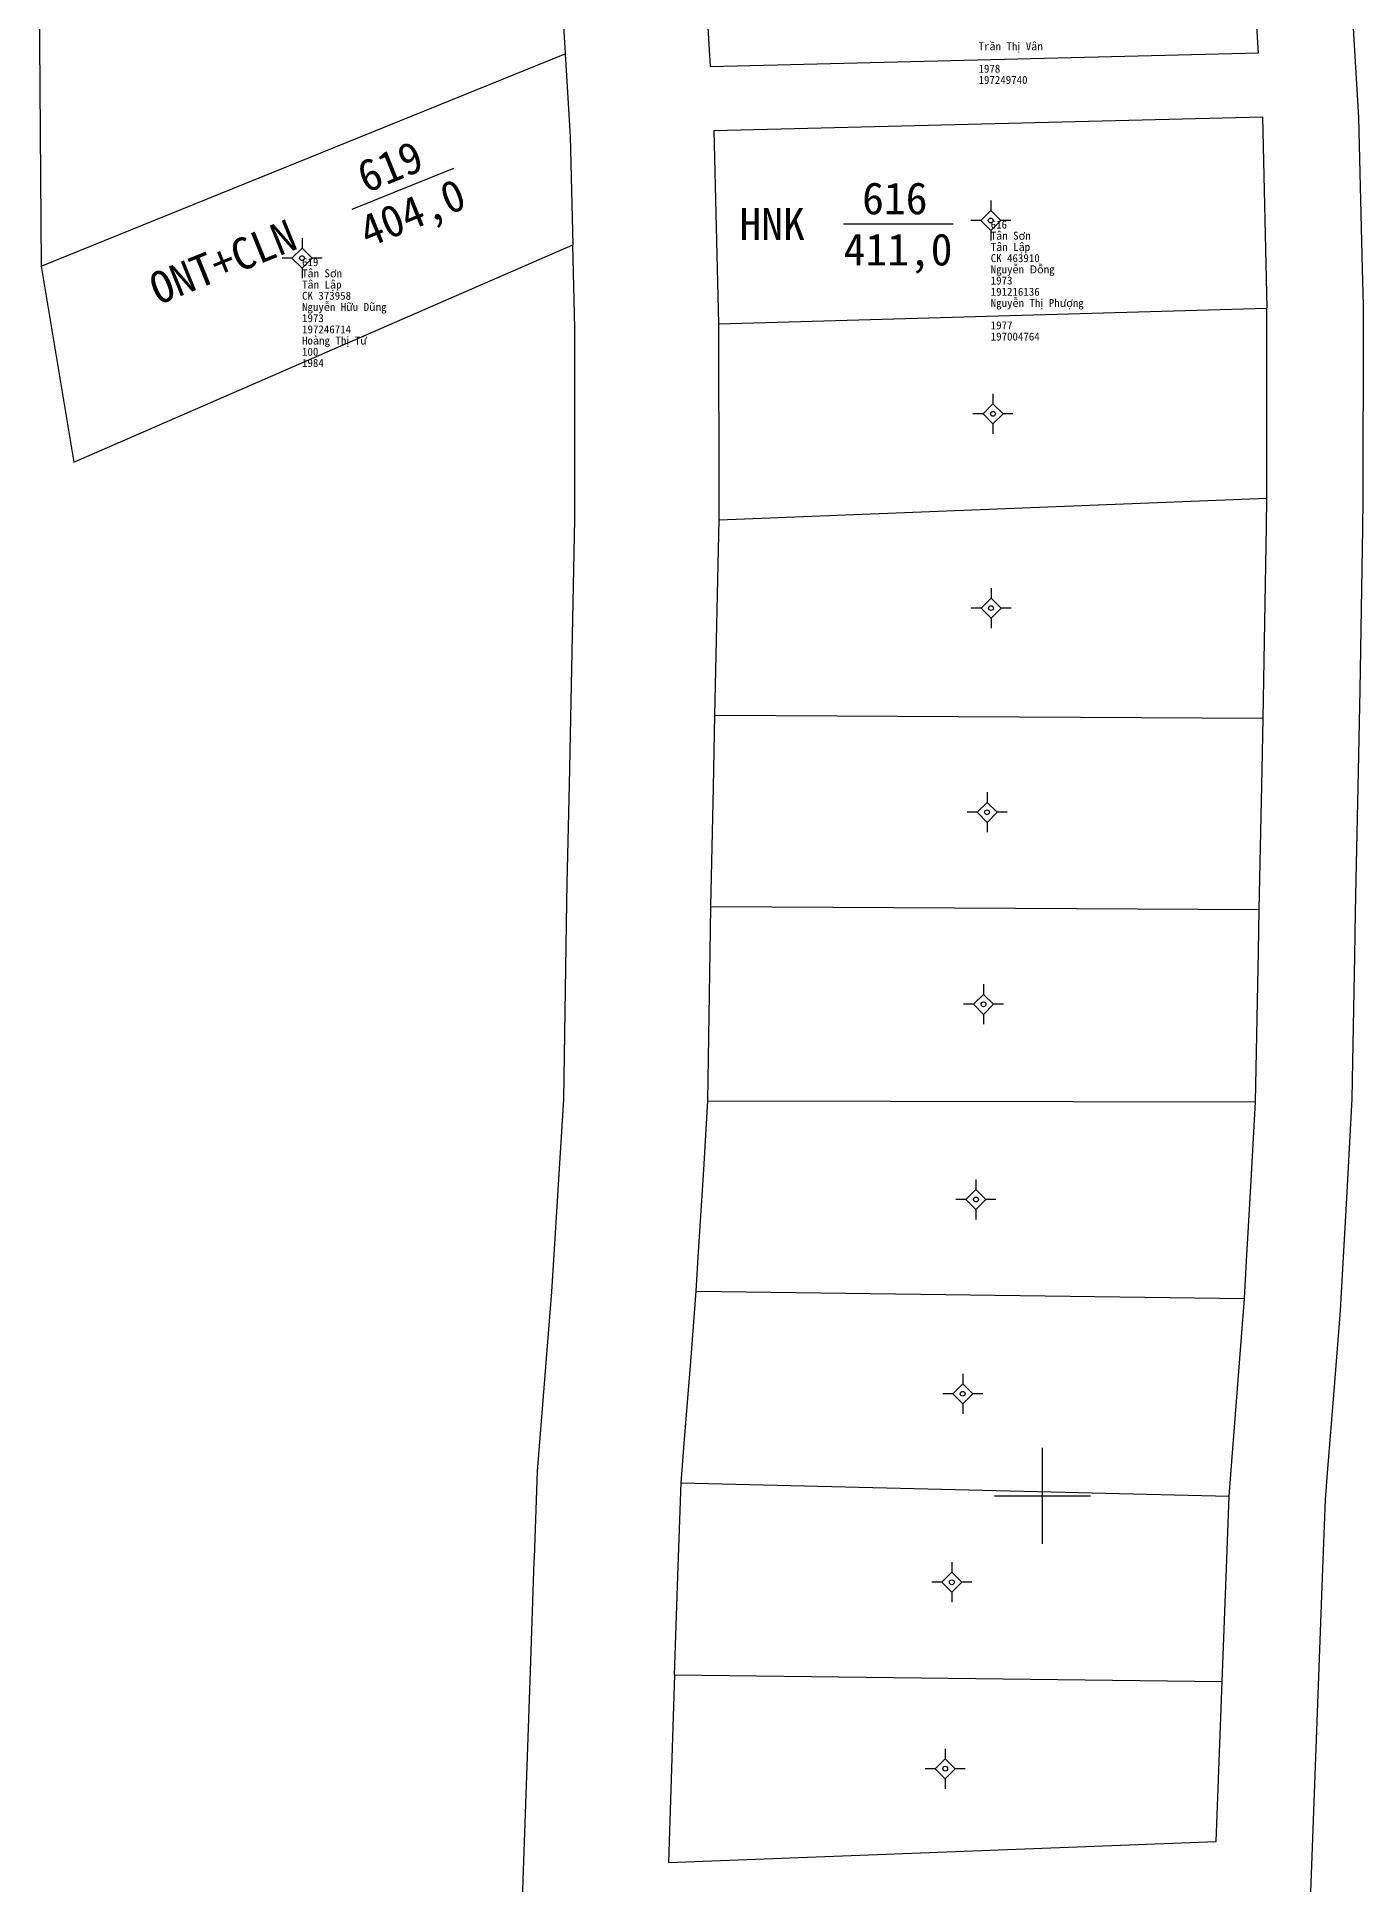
# Model space of a CAD drawing. Extents: x 547873 to 548420, y 1837499 to 1838051.
# Drawn here: x 548037.2 to 548120, y 1837575.7 to 1837691.2 of the extents above; entities that cross this region are included whole.
import ezdxf

# ---------------------------------------------------------------- set-up
doc = ezdxf.new("R2010")
doc.units = 0
for name, color, linetype in [('Level 10', 7, 'Continuous'), ('Level 11', 7, 'Continuous'), ('Level 13', 7, 'Continuous'), ('Level 15', 7, 'Continuous'), ('Level 2', 7, 'Continuous'), ('Level 23', 7, 'Continuous'), ('Level 4', 7, 'Continuous'), ('Level 63', 7, 'Continuous')]:
    doc.layers.add(name, color=color, linetype=linetype)

msp = doc.modelspace()

# ---------------------------------------------------------------- linework, layer by layer
at = {"layer": 'Level 10'}
for p, q in [((548037.19, 1837712.66), (548037.46, 1837676.84)), ((548037.46, 1837676.84), (548070.18, 1837690.11)), ((548079.79, 1837673.24), (548114.03, 1837674.23)), ((548079.8, 1837661), (548114.02, 1837662.35)), ((548079.54, 1837648.78), (548113.79, 1837648.6)), ((548079.29, 1837636.83), (548113.54, 1837636.65)), ((548079.1, 1837624.69), (548113.32, 1837624.62)), ((548078.37, 1837612.79), (548112.63, 1837612.34)), ((548077.43, 1837600.81), (548111.66, 1837599.98)), ((548077.01, 1837588.82), (548111.23, 1837588.4))]:
    msp.add_line(p, q, dxfattribs=at)
msp.add_lwpolyline([(548037.46, 1837676.84), (548039.5, 1837664.6), (548070.66, 1837678.18)], dxfattribs=at)
at = {"layer": 'Level 11'}
for p, q in [((548096.77, 1837680.95), (548096.77, 1837680.32)), ((548096.15, 1837679.7), (548095.52, 1837679.7)), ((548096.77, 1837680.32), (548096.15, 1837679.7)), ((548096.15, 1837679.7), (548096.77, 1837679.07)), ((548097.4, 1837679.7), (548096.77, 1837680.32)), ((548096.77, 1837679.07), (548097.4, 1837679.7)), ((548098.02, 1837679.7), (548097.4, 1837679.7)), ((548053.75, 1837678.6), (548053.75, 1837677.98)), ((548096.77, 1837679.07), (548096.77, 1837678.45)), ((548053.12, 1837677.35), (548052.5, 1837677.35)), ((548053.75, 1837677.98), (548053.12, 1837677.35)), ((548053.12, 1837677.35), (548053.75, 1837676.73)), ((548054.38, 1837677.35), (548053.75, 1837677.98)), ((548053.75, 1837676.73), (548054.38, 1837677.35)), ((548055, 1837677.35), (548054.38, 1837677.35)), ((548053.75, 1837676.73), (548053.75, 1837676.1)), ((548096.91, 1837668.25), (548096.29, 1837667.62)), ((548096.91, 1837668.87), (548096.91, 1837668.25)), ((548097.54, 1837667.62), (548096.91, 1837668.25)), ((548096.29, 1837667.62), (548095.66, 1837667.62)), ((548096.29, 1837667.62), (548096.91, 1837667)), ((548096.91, 1837667), (548097.54, 1837667.62)), ((548096.91, 1837667), (548096.91, 1837666.37)), ((548098.16, 1837667.62), (548097.54, 1837667.62)), ((548096.79, 1837656.73), (548096.79, 1837656.1)), ((548096.17, 1837655.48), (548095.54, 1837655.48)), ((548096.79, 1837656.1), (548096.17, 1837655.48)), ((548096.17, 1837655.48), (548096.79, 1837654.85)), ((548097.42, 1837655.48), (548096.79, 1837656.1)), ((548096.79, 1837654.85), (548097.42, 1837655.48)), ((548098.04, 1837655.48), (548097.42, 1837655.48)), ((548096.79, 1837654.85), (548096.79, 1837654.23)), ((548096.54, 1837643.97), (548096.54, 1837643.34)), ((548095.92, 1837642.72), (548095.29, 1837642.72)), ((548096.54, 1837643.34), (548095.92, 1837642.72)), ((548095.92, 1837642.72), (548096.54, 1837642.09)), ((548097.17, 1837642.72), (548096.54, 1837643.34)), ((548096.54, 1837642.09), (548097.17, 1837642.72)), ((548097.79, 1837642.72), (548097.17, 1837642.72)), ((548096.54, 1837642.09), (548096.54, 1837641.47)), ((548096.32, 1837631.34), (548095.7, 1837630.72)), ((548096.32, 1837631.97), (548096.32, 1837631.34)), ((548096.95, 1837630.72), (548096.32, 1837631.34)), ((548095.7, 1837630.72), (548095.07, 1837630.72)), ((548095.7, 1837630.72), (548096.32, 1837630.09)), ((548096.32, 1837630.09), (548096.95, 1837630.72)), ((548096.32, 1837630.09), (548096.32, 1837629.47)), ((548097.57, 1837630.72), (548096.95, 1837630.72)), ((548095.85, 1837619.77), (548095.85, 1837619.15)), ((548095.22, 1837618.52), (548094.6, 1837618.52)), ((548095.85, 1837619.15), (548095.22, 1837618.52)), ((548095.22, 1837618.52), (548095.85, 1837617.9)), ((548096.47, 1837618.52), (548095.85, 1837619.15)), ((548095.85, 1837617.9), (548096.47, 1837618.52)), ((548097.1, 1837618.52), (548096.47, 1837618.52)), ((548095.85, 1837617.9), (548095.85, 1837617.27)), ((548095.02, 1837607.01), (548094.4, 1837606.38)), ((548095.02, 1837607.63), (548095.02, 1837607.01)), ((548095.65, 1837606.38), (548095.02, 1837607.01)), ((548094.4, 1837606.38), (548093.77, 1837606.38)), ((548094.4, 1837606.38), (548095.02, 1837605.76)), ((548095.02, 1837605.76), (548095.65, 1837606.38)), ((548095.02, 1837605.76), (548095.02, 1837605.13)), ((548096.27, 1837606.38), (548095.65, 1837606.38)), ((548094.34, 1837595.23), (548093.71, 1837594.6)), ((548094.34, 1837595.85), (548094.34, 1837595.23)), ((548094.96, 1837594.6), (548094.34, 1837595.23)), ((548093.71, 1837594.6), (548093.09, 1837594.6)), ((548093.71, 1837594.6), (548094.34, 1837593.98)), ((548094.34, 1837593.98), (548094.96, 1837594.6)), ((548095.59, 1837594.6), (548094.96, 1837594.6)), ((548094.34, 1837593.98), (548094.34, 1837593.35)), ((548093.93, 1837584.2), (548093.93, 1837583.57)), ((548093.31, 1837582.95), (548092.68, 1837582.95)), ((548093.93, 1837583.57), (548093.31, 1837582.95)), ((548093.31, 1837582.95), (548093.93, 1837582.32)), ((548094.56, 1837582.95), (548093.93, 1837583.57)), ((548093.93, 1837582.32), (548094.56, 1837582.95)), ((548095.18, 1837582.95), (548094.56, 1837582.95)), ((548093.93, 1837582.32), (548093.93, 1837581.7))]:
    msp.add_line(p, q, dxfattribs=at)
for centre in [(548096.77, 1837679.7), (548053.75, 1837677.35), (548096.91, 1837667.62), (548096.79, 1837655.48), (548096.54, 1837642.72), (548096.32, 1837630.72), (548095.85, 1837618.52), (548095.02, 1837606.38), (548094.34, 1837594.6), (548093.93, 1837582.95)]:
    msp.add_circle(centre, 0.15, dxfattribs=at)
at = {"layer": 'Level 13'}
for p, q in [((548056.89, 1837680.4), (548063.24, 1837682.97)), ((548087.58, 1837679.49), (548094.43, 1837679.49))]:
    msp.add_line(p, q, dxfattribs=at)
at = {"layer": 'Level 23'}
msp.add_line((548079.54, 1837648.78), (548079.8, 1837661), dxfattribs=at)
for points in [[(548064.22, 1837733.56), (548066.51, 1837723.43), (548068.41, 1837711.61), (548069.73, 1837697.47), (548070.18, 1837690.18), (548070.18, 1837690.11)], [(548078.54, 1837701.11), (548079.25, 1837689.32), (548113.49, 1837690.17), (548112.76, 1837702.15)], [(548119.03, 1837698.01), (548119.74, 1837686.14), (548119.97, 1837676.66), (548120.03, 1837674.38), (548120.03, 1837670.82), (548120.02, 1837664.72), (548120.02, 1837662.25), (548119.99, 1837660.47), (548119.82, 1837650.37), (548119.79, 1837648.36), (548119.72, 1837645.27), (548119.58, 1837638.52), (548119.54, 1837636.46), (548119.5, 1837633.74), (548119.38, 1837627.13), (548119.34, 1837624.81), (548118.99, 1837618.61), (548118.72, 1837613.82), (548118.6, 1837611.59), (548118.25, 1837607.09), (548117.81, 1837601.69), (548117.66, 1837599.78), (548117.48, 1837594.89), (548116.69, 1837573.55)], [(548070.18, 1837690.11), (548070.5, 1837684.95), (548070.66, 1837678.18)], [(548079.79, 1837673.24), (548079.5, 1837685.32), (548113.74, 1837686.17), (548114.03, 1837674.23)], [(548067.46, 1837573.01), (548068.02, 1837589.06), (548068.26, 1837595.9), (548068.27, 1837596.12), (548068.45, 1837601.55), (548069.35, 1837612.75), (548070.1, 1837624.8), (548070.3, 1837637.09), (548070.32, 1837638.27), (548070.45, 1837644.45), (548070.8, 1837661.01), (548070.8, 1837661.1), (548070.8, 1837664.72), (548070.8, 1837666.16), (548070.79, 1837670.82), (548070.79, 1837672.97), (548070.66, 1837678.18)], [(548114.02, 1837662.35), (548114.02, 1837664.73), (548114.03, 1837670.83), (548114.03, 1837674.23)], [(548079.8, 1837661), (548079.8, 1837664.73), (548079.79, 1837670.83), (548079.79, 1837673.24)], [(548113.79, 1837648.6), (548113.99, 1837660.57), (548114.02, 1837662.35)], [(548079.29, 1837636.83), (548079.45, 1837644.26), (548079.54, 1837648.78)], [(548113.54, 1837636.65), (548113.72, 1837645.4), (548113.79, 1837648.6)], [(548079.1, 1837624.69), (548079.27, 1837635.35), (548079.29, 1837636.83)], [(548113.32, 1837624.62), (548113.5, 1837634.03), (548113.54, 1837636.65)], [(548078.37, 1837612.79), (548078.5, 1837614.92), (548078.84, 1837620.39), (548079.1, 1837624.69)], [(548112.63, 1837612.34), (548112.76, 1837614.68), (548113, 1837618.95), (548113.32, 1837624.62)], [(548077.43, 1837600.81), (548077.62, 1837603.27), (548078.03, 1837608.4), (548078.37, 1837612.79)], [(548111.66, 1837599.98), (548111.85, 1837602.41), (548112.63, 1837612.34)], [(548077.01, 1837588.82), (548077.25, 1837595.58), (548077.43, 1837600.81)], [(548111.23, 1837588.4), (548111.49, 1837595.49), (548111.66, 1837599.98)], [(548077.01, 1837588.82), (548076.64, 1837577.08), (548110.86, 1837578.4), (548111.23, 1837588.4)]]:
    msp.add_lwpolyline(points, dxfattribs=at)
at = {"layer": 'Level 63'}
for p, q in [((548100, 1837597), (548100, 1837603)), ((548097, 1837600), (548103, 1837600))]:
    msp.add_line(p, q, dxfattribs=at)

# ---------------------------------------------------------------- texts
at = {"layer": 'Level 13'}
msp.add_text('619', height=2, rotation=22.0674, dxfattribs=at).set_placement((548057.73, 1837681.39))
msp.add_text('616', height=2, dxfattribs=at).set_placement((548088.74, 1837680.09))
at = {"layer": 'Level 15'}
for s, p in [('Trần Thị Vân', (548096.01, 1837690.34)), ('1978', (548096.01, 1837688.94)), ('197249740', (548096.01, 1837688.24)), ('616', (548096.77, 1837679.2)), ('Tân Sơn', (548096.77, 1837678.5)), ('Tân Lập', (548096.77, 1837677.8)), ('619', (548053.75, 1837676.85)), ('CK 463910', (548096.77, 1837677.1)), ('Tân Sơn', (548053.75, 1837676.15)), ('Tân Lập', (548053.75, 1837675.45)), ('Nguyễn Đỗng', (548096.77, 1837676.4)), ('1973', (548096.77, 1837675.7)), ('CK 373958', (548053.75, 1837674.75)), ('191216136', (548096.77, 1837675)), ('Nguyễn Thị Phượng', (548096.77, 1837674.3)), ('Nguyễn Hữu Dũng', (548053.75, 1837674.05)), ('1973', (548053.75, 1837673.35)), ('197246714', (548053.75, 1837672.65)), ('Hoàng Thị Tứ', (548053.75, 1837671.95)), ('1977', (548096.77, 1837672.9)), ('197004764', (548096.77, 1837672.2)), ('100', (548053.75, 1837671.25)), ('1984', (548053.75, 1837670.55))]:
    msp.add_text(s, height=0.5, dxfattribs=at).set_placement(p)
at = {"layer": 'Level 2'}
msp.add_text('ONT+CLN', height=2, rotation=22.0674, dxfattribs=at).set_placement((548044.76, 1837674.4))
msp.add_text('HNK', height=2, dxfattribs=at).set_placement((548081.08, 1837678.49))
at = {"layer": 'Level 4'}
msp.add_text('404,0', height=2, rotation=22.0674, dxfattribs=at).set_placement((548057.86, 1837677.99))
msp.add_text('411,0', height=2, dxfattribs=at).set_placement((548087.58, 1837676.89))

doc.saveas('drawing.dxf')
